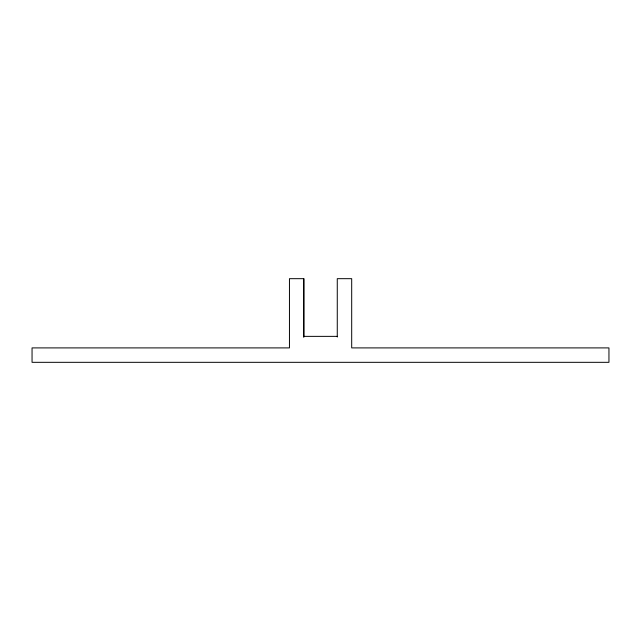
<?xml version="1.0" encoding="UTF-8"?>
<svg xmlns="http://www.w3.org/2000/svg" width="641" height="641" viewBox="0 0 641 641"><rect width="100%" height="100%" fill="white"/><g stroke="black" fill="none" stroke-linecap="round" stroke-linejoin="round"><path stroke-width="0.96" d="M303.874 336.365L337.27 336.365M337.27 337.022L337.27 278.675L351.693 278.675L351.693 347.903L608.95 347.903L608.95 362.325L32.05 362.325L32.05 347.903L289.452 347.903L289.452 278.675L303.874 278.675L303.874 337.022M303.73 278.675L303.73 337.022"/></g></svg>
